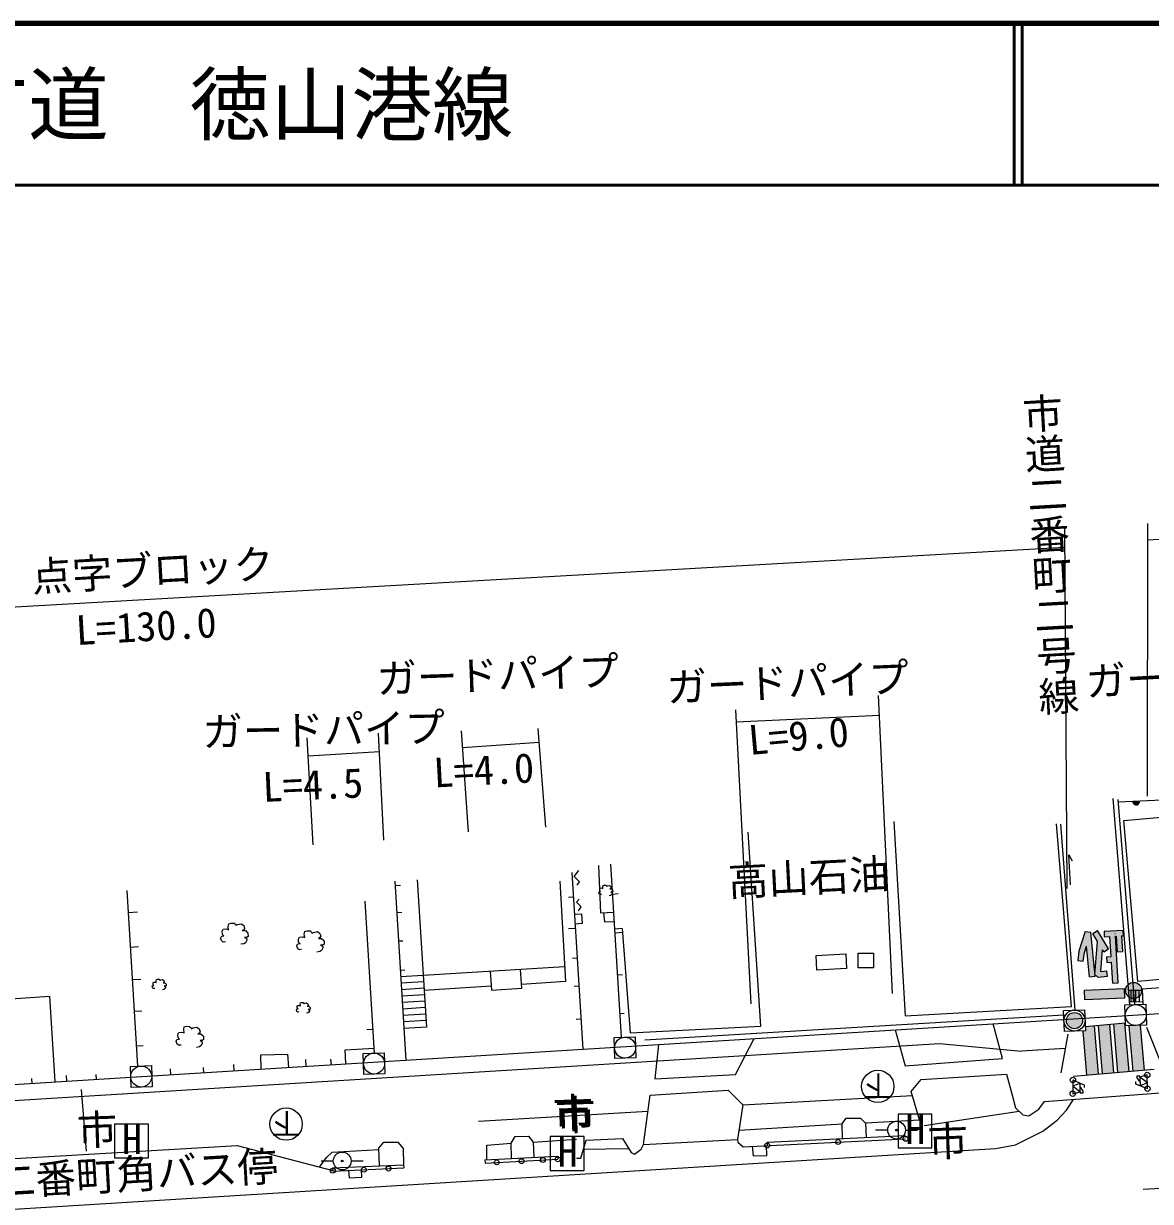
# Model space of a CAD drawing. Units: millimetres, scale not verified. Extents: x 40000 to 2497683, y 20000 to 1480199.
# Drawn here: x 236453 to 306181, y 307143 to 380000 of the extents above; entities that cross this region are included whole.
import ezdxf
from ezdxf.enums import TextEntityAlignment as Align

# ---------------------------------------------------------------- set-up
doc = ezdxf.new("R2010")
doc.units = ezdxf.units.MM
doc.header["$LTSCALE"] = 1000
for name, color, linetype, lineweight in [('M-BGD', 7, 'Continuous', 25), ('M-BGD-EXST', 7, 'Continuous', 25), ('M-STR-HTXT', 7, 'Continuous', 13), ('M-STR-STRC', 7, 'Continuous', 25), ('M-TTL', 2, 'Continuous', 140), ('M-TTL-LINE', 7, 'Continuous', 50)]:
    doc.layers.add(name, color=color, linetype=linetype, lineweight=lineweight)
doc.layers.add('M-BMK-HTXT', color=7, linetype='Continuous')
doc.layers.add('M-TTL-TXT', color=7, linetype='Continuous')
doc.styles.add('@ＭＳ ゴシック', font='')
doc.styles.add('ＭＳ ゴシック', font='')
doc.styles.get('@ＭＳ ゴシック').set_extended_font_data('@MS Gothic')
doc.styles.get('ＭＳ ゴシック').set_extended_font_data('MS Gothic')

msp = doc.modelspace()

# ---------------------------------------------------------------- hatches: boundary and pattern name
at = {"layer": 'M-BGD'}
msp.add_hatch(color=256, dxfattribs=at).paths.add_polyline_path([(305098, 331898, 0.4608), (305309, 331672, 0.4608), (305499, 331916)])
h = msp.add_hatch(color=256, dxfattribs=at)
edge = h.paths.add_edge_path()
edge.add_ellipse((290471, 311554), major_axis=(25.4, -43.1), ratio=1, start_angle=-120.5667, end_angle=59.4333)
h = msp.add_hatch(color=256, dxfattribs=at)
edge = h.paths.add_edge_path()
edge.add_ellipse((256171, 309643), major_axis=(25.4, -43.1), ratio=1, start_angle=59.93561, end_angle=-120.06439)
at = {"layer": 'M-STR-STRC'}
for points in [[(302402, 321045), (302751, 321078), (302488, 323803), (302147, 323840), (301752, 322622), (301678, 322056), (302025, 322011), (302095, 322544), (302220, 322931)], [(303502, 321055), (303468, 321403), (303110, 321368), (303217, 322709), (303295, 322580), (303595, 322761), (302909, 323893), (302610, 323711), (302907, 323221), (302745, 321187), (302936, 320999)], [(303844, 320636), (304193, 320658), (304013, 323552), (304050, 323554), (304112, 322577), (304461, 322599), (304399, 323574), (304516, 323578), (304498, 323928), (303308, 323865), (303327, 323516), (303664, 323533), (303741, 322284), (303456, 322264), (303481, 321915), (303763, 321935)], [(304647, 320195, 1), (305647, 320195, 0.41421), (305147, 320695, 0.41421)], [(304556, 320308), (302107, 320216), (302130, 319616), (304578, 319709)], [(300981, 318328, 1), (301981, 318328, 0.41421), (301481, 318828, 0.41421)], [(302690, 318012), (302145, 317965), (302155, 317703), (302015, 317698), (302251, 314963), (302948, 315023)], [(303637, 318094), (302939, 318034), (303197, 315045), (303895, 315105)], [(304583, 318176), (303886, 318116), (304144, 315127), (304841, 315187)], [(305549, 318033), (304849, 318007), (305090, 315208), (305788, 315269)]]:
    msp.add_hatch(color=256, dxfattribs=at).paths.add_polyline_path(points)

# ---------------------------------------------------------------- linework, layer by layer
at = {"layer": 'M-BGD'}
for p, q in [((304899, 319310), (303881, 332057)), ((305219, 319322), (304175, 332007)), ((301524, 318980), (300628, 330478)), ((273447, 317298), (272784, 328004)), ((270374, 327496), (271050, 316557)), ((259418, 326953), (260102, 315880)), ((259767, 326682), (259436, 326661)), ((260815, 327039), (261378, 317932)), ((243532, 315510), (242855, 326378)), ((258176, 316323), (257595, 325719)), ((270164, 325972), (270467, 325991)), ((272900, 326142), (273237, 326186)), ((243495, 325035), (242941, 325000)), ((259860, 325008), (259539, 324988)), ((270177, 324030), (270587, 324056)), ((273485, 324019), (273033, 323991)), ((273504, 323773), (273048, 323745)), ((243575, 322885), (243075, 322854)), ((259930, 323252), (259647, 323235)), ((270419, 322186), (270701, 322204)), ((260035, 321450), (259759, 321433)), ((269929, 321664), (261181, 321123)), ((243702, 320879), (243200, 320847)), ((261181, 321126), (259783, 321040)), ((261205, 320727), (259808, 320640)), ((273519, 321156), (273209, 321136)), ((261230, 320327), (259833, 320241)), ((261255, 319928), (259857, 319842)), ((265381, 320453), (261238, 320197)), ((270522, 320461), (270808, 320479)), ((305668, 320199), (304828, 320193)), ((304958, 320194), (304969, 319474)), ((305110, 320195), (305121, 319477)), ((305248, 320196), (305259, 319479)), ((305468, 320198), (305478, 319482)), ((261279, 319529), (259882, 319443)), ((261304, 319130), (259907, 319043)), ((305695, 319485), (304886, 319473)), ((243766, 318920), (243322, 318892)), ((261329, 318731), (259931, 318644)), ((270637, 318417), (270934, 318435)), ((273623, 318771), (273356, 318754)), ((274885, 317130), (300817, 318691)), ((257685, 317783), (258084, 317808)), ((261353, 318331), (259956, 318245)), ((261378, 317932), (259981, 317846)), ((305936, 317930), (306852, 315660)), ((301063, 317491), (300627, 315095)), ((183693, 310161), (293129, 316915)), ((243863, 316763), (243456, 316738)), ((293129, 316915), (298206, 316434)), ((300901, 316601), (298206, 316434)), ((249440, 315617), (249465, 315222)), ((253893, 315920), (253919, 315498)), ((255455, 315952), (255477, 315594)), ((236941, 314744), (236959, 314445)), ((239080, 314924), (239102, 314578)), ((240933, 314995), (240952, 314693)), ((245521, 315346), (245543, 314980)), ((247560, 315426), (247580, 315106)), ((291997, 314677), (297281, 315006)), ((297281, 315006), (297685, 313495)), ((240354, 310256), (240036, 314065)), ((291382, 313942), (291997, 314677)), ((280952, 313109), (291453, 313697)), ((291888, 312191), (291382, 313942)), ((297685, 313495), (297835, 312941)), ((299281, 312849), (299617, 313333)), ((264613, 312111), (275087, 312718)), ((292184, 311840), (298059, 312717)), ((297835, 312941), (298284, 312493)), ((298664, 312443), (299281, 312849)), ((280722, 311547), (287098, 311936)), ((288548, 312007), (291888, 312191)), ((298284, 312493), (298664, 312443)), ((282484, 310800), (291016, 311219)), ((289921, 311554), (289171, 311554)), ((291021, 311554), (291771, 311554)), ((267983, 310815), (270662, 310992)), ((271101, 310378), (273888, 310422)), ((274810, 310666), (280638, 310980)), ((282458, 310799), (282484, 310800)), ((282458, 310799), (282468, 310599)), ((256721, 309647), (257471, 309654)), ((265003, 309719), (269504, 309952)), ((265003, 309719), (265013, 309520)), ((265013, 309520), (269514, 309752)), ((269504, 309952), (269514, 309752)), ((255621, 309638), (254871, 309631)), ((255579, 309214), (259969, 309416)), ((255579, 309214), (255589, 309014)), ((255589, 309014), (259979, 309216)), ((259969, 309416), (259979, 309216))]:
    msp.add_line(p, q, dxfattribs=at)
for points in [[(304187, 331856), (337774, 333382), (338349, 333846), (338154, 337031)], [(290304, 330654), (291002, 318619), (301296, 319196), (300368, 330500)], [(273485, 324019), (273985, 317576), (282076, 317986), (281299, 329986)], [(272025, 327916), (272158, 324985), (272968, 325035)], [(301225, 326724), (301122, 328584), (301329, 328209)], [(227383, 327137), (227904, 319148), (238057, 319835), (238388, 314534)], [(270700, 326708), (270858, 326922), (270513, 327233), (270807, 327622)], [(269639, 326949), (269980, 320737), (267262, 320569)], [(272208, 326132), (272141, 326125), (272092, 326160), (272056, 326238), (272082, 326299), (272129, 326317), (272159, 326316), (272116, 326358), (272107, 326458), (272139, 326520), (272235, 326532), (272305, 326505), (272291, 326609), (272310, 326691), (272379, 326712), (272472, 326709), (272526, 326667), (272534, 326633), (272570, 326667), (272695, 326689), (272771, 326635), (272799, 326545), (272766, 326496), (272725, 326479), (272825, 326479), (272904, 326402), (272906, 326299), (272862, 326270), (272796, 326270), (272867, 326230), (272867, 326184), (272826, 326106), (272776, 326073), (272683, 326056)], [(270796, 325126), (270959, 325368), (270666, 325645), (270835, 325843)], [(272333, 324996), (272392, 324428), (273003, 324466)], [(248949, 323199), (248814, 323186), (248716, 323257), (248645, 323412), (248696, 323534), (248790, 323571), (248851, 323567), (248763, 323652), (248746, 323851), (248810, 323976), (249003, 324000), (249141, 323946), (249114, 324155), (249152, 324317), (249290, 324361), (249476, 324354), (249584, 324270), (249601, 324202), (249672, 324270), (249922, 324314), (250074, 324206), (250131, 324027), (250063, 323929), (249982, 323895), (250182, 323895), (250340, 323740), (250344, 323534), (250256, 323476), (250124, 323476), (250266, 323395), (250266, 323304), (250185, 323149), (250084, 323081), (249898, 323047)], [(270534, 324905), (270974, 324928), (271010, 324328), (270571, 324301)], [(253660, 322717), (253525, 322704), (253427, 322774), (253356, 322930), (253407, 323051), (253501, 323089), (253562, 323085), (253474, 323170), (253457, 323369), (253521, 323494), (253714, 323517), (253852, 323463), (253825, 323673), (253863, 323835), (254001, 323879), (254187, 323872), (254295, 323787), (254312, 323720), (254383, 323787), (254633, 323831), (254785, 323723), (254842, 323544), (254774, 323446), (254693, 323413), (254893, 323413), (255051, 323257), (255055, 323051), (254967, 322994), (254835, 322994), (254977, 322913), (254977, 322822), (254896, 322666), (254795, 322599), (254609, 322565)], [(59441, 303842), (79632, 304974), (101748, 306356), (124063, 307797), (152151, 309406), (191787, 311630), (246407, 315033), (307095, 318786), (352752, 321609), (388263, 323191)], [(265316, 321379), (265398, 320215), (267276, 320344), (267204, 321496)], [(244572, 320313), (244505, 320306), (244456, 320342), (244420, 320420), (244446, 320480), (244493, 320499), (244523, 320497), (244479, 320539), (244471, 320639), (244503, 320701), (244599, 320713), (244668, 320686), (244655, 320791), (244674, 320872), (244743, 320894), (244836, 320891), (244890, 320848), (244898, 320815), (244934, 320848), (245059, 320870), (245135, 320816), (245163, 320727), (245130, 320678), (245089, 320661), (245189, 320661), (245268, 320583), (245270, 320480), (245226, 320452), (245160, 320452), (245231, 320411), (245231, 320366), (245190, 320288), (245140, 320254), (245047, 320237)], [(311784, 319076), (311665, 320697), (305665, 320272), (305700, 319340)], [(253484, 318867), (253417, 318860), (253368, 318896), (253332, 318973), (253358, 319034), (253405, 319053), (253435, 319051), (253391, 319093), (253383, 319193), (253415, 319255), (253511, 319267), (253580, 319240), (253567, 319345), (253586, 319426), (253655, 319448), (253748, 319444), (253802, 319402), (253810, 319368), (253846, 319402), (253971, 319424), (254047, 319370), (254075, 319281), (254041, 319232), (254001, 319215), (254101, 319215), (254180, 319137), (254182, 319034), (254138, 319005), (254072, 319005), (254143, 318965), (254143, 318919), (254102, 318842), (254052, 318808), (253959, 318791)], [(246196, 316816), (246061, 316802), (245963, 316873), (245892, 317028), (245943, 317150), (246037, 317187), (246098, 317184), (246010, 317268), (245994, 317467), (246058, 317592), (246250, 317616), (246389, 317562), (246362, 317771), (246399, 317933), (246537, 317977), (246723, 317970), (246831, 317886), (246848, 317818), (246919, 317886), (247169, 317930), (247321, 317822), (247378, 317643), (247311, 317545), (247230, 317511), (247429, 317511), (247588, 317356), (247591, 317150), (247503, 317092), (247371, 317092), (247513, 317011), (247513, 316920), (247432, 316765), (247331, 316697), (247145, 316664)], [(290391, 317753), (290995, 315540), (297028, 315989), (296441, 318127)], [(275746, 316848), (275515, 314735), (280504, 315003), (281662, 317213)], [(251157, 315327), (251139, 316213), (252790, 316251), (252841, 315431)], [(256403, 315652), (256363, 316518), (258157, 316629)], [(270674, 309821), (270939, 309816), (271263, 310939), (273508, 311033), (274049, 310165), (274256, 310072), (274663, 310385), (274810, 310666), (275221, 313709), (280056, 314029), (280952, 313109), (280638, 310980), (280660, 310807), (280973, 310526), (291025, 311019)], [(287131, 311028), (287098, 311936), (287359, 312294), (288247, 312303), (288548, 311993), (288592, 311100)], [(266653, 309805), (266617, 310744), (266877, 311165), (267689, 311188), (267983, 310819), (268032, 309876)], [(233343, 309204), (234476, 309724), (249662, 310601), (255587, 309049)], [(258480, 309347), (258436, 310429), (258745, 310802), (259616, 310811), (259944, 310424), (259969, 309416)], [(265126, 309726), (265127, 310623), (266617, 310744)], [(281544, 310554), (281590, 309956), (282449, 309991), (282419, 310597)], [(254761, 309265), (255203, 309868), (255549, 310182), (258440, 310348)], [(256563, 309059), (256594, 308593), (257378, 308639), (257357, 309095)]]:
    msp.add_lwpolyline(points, dxfattribs=at)
for points in [[(304529, 330704), (310805, 331258), (311685, 321297), (305409, 320743)], [(285488, 322352), (287327, 322452), (287376, 321556), (285536, 321456)], [(288105, 322504), (289044, 322504), (289044, 321583), (288105, 321583)], [(304598, 319298), (305897, 319348), (305946, 318048), (304647, 317999)], [(300807, 318953), (302106, 319002), (302155, 317703), (300856, 317654)], [(272999, 317281), (274298, 317330), (274347, 316031), (273048, 315982)], [(257466, 316296), (258765, 316345), (258814, 315046), (257515, 314997)], [(243061, 315492), (244360, 315541), (244409, 314242), (243110, 314193)]]:
    msp.add_lwpolyline(points, close=True, dxfattribs=at)
for centre, radius in [((305272, 318673), 650), ((301481, 318328), 650), ((273673, 316656), 650), ((258140, 315671), 650), ((243735, 314867), 650), ((290471, 311554), 550), ((290471, 311554), 50), ((291025, 311019), 150), ((282468, 310599), 150), ((286862, 310815), 150), ((256171, 309643), 550), ((256171, 309643), 50), ((265731, 309557), 150), ((267264, 309636), 150), ((268585, 309704), 150), ((269514, 309752), 150), ((255587, 309049), 150), ((257512, 309103), 150), ((259033, 309173), 150)]:
    msp.add_circle(centre, radius, dxfattribs=at)
msp.add_arc((305300, 331875), 203, 173.63903, 11.56242, dxfattribs=at)
at = {"layer": 'M-BGD-EXST'}
for p, q in [((244185, 311932), (242085, 311932)), ((242085, 311932), (242085, 309832)), ((244185, 309832), (244185, 311932)), ((292662, 312550), (290562, 312550)), ((290562, 312550), (290562, 310450)), ((292662, 310450), (292662, 312550)), ((271138, 311157), (269038, 311157)), ((269038, 311157), (269038, 309057)), ((271138, 309057), (271138, 311157)), ((290562, 310450), (292662, 310450)), ((242085, 309832), (244185, 309832)), ((269038, 309057), (271138, 309057))]:
    msp.add_line(p, q, dxfattribs=at)
for centre in [(289309, 314258), (252701, 311926)]:
    msp.add_circle(centre, 1000, dxfattribs=at)
at = {"layer": 'M-STR-HTXT'}
for p, q in [((306002, 349069), (305970, 332210)), ((338545, 349652), (306000, 348054)), ((300860, 348773), (301006, 326503)), ((300867, 347592), (171342, 340224)), ((290220, 320005), (289362, 338442)), ((281476, 319361), (280525, 337558)), ((280563, 336817), (289419, 337228)), ((258747, 329481), (258411, 336100)), ((263977, 330009), (263545, 336244)), ((268776, 330297), (268296, 336388)), ((254379, 329193), (253996, 335812)), ((268363, 335537), (263617, 335209)), ((258469, 334947), (254061, 334692))]:
    msp.add_line(p, q, dxfattribs=at)
at = {"layer": 'M-STR-STRC'}
for p, q in [((302147, 323840), (301752, 322622)), ((302147, 323840), (302488, 323803)), ((302751, 321078), (302488, 323803)), ((302610, 323711), (302909, 323893)), ((302907, 323221), (302610, 323711)), ((303595, 322761), (302909, 323893)), ((303308, 323865), (304498, 323928)), ((303308, 323865), (303327, 323516)), ((303327, 323516), (303664, 323533)), ((303741, 322284), (303664, 323533)), ((304002, 323726), (304002, 323728)), ((304013, 323552), (304050, 323554)), ((304193, 320658), (304013, 323552)), ((304050, 323552), (304112, 322577)), ((304399, 323572), (304516, 323578)), ((304399, 323574), (304461, 322599)), ((304516, 323578), (304498, 323928)), ((302095, 322544), (302220, 322931)), ((302402, 321045), (302220, 322931)), ((302745, 321187), (302907, 323221)), ((303295, 322580), (303595, 322761)), ((301752, 322622), (301678, 322056)), ((301678, 322056), (302025, 322011)), ((302025, 322011), (302095, 322544)), ((303110, 321368), (303217, 322709)), ((303295, 322580), (303217, 322709)), ((303456, 322264), (303741, 322284)), ((303456, 322264), (303481, 321915)), ((304112, 322577), (304461, 322599)), ((303110, 321368), (303468, 321403)), ((303468, 321403), (303502, 321055)), ((303481, 321915), (303763, 321935)), ((303844, 320636), (303763, 321935)), ((303938, 321948), (303939, 321948)), ((302402, 321045), (302751, 321078)), ((302745, 321187), (302936, 320999)), ((303502, 321055), (302936, 320999)), ((303844, 320636), (304193, 320658)), ((302251, 314963), (302015, 317698)), ((302145, 317965), (304640, 318181)), ((302690, 318012), (302948, 315023)), ((302939, 318034), (303197, 315045)), ((303637, 318094), (303895, 315105)), ((303886, 318116), (304144, 315127)), ((304583, 318176), (304841, 315187)), ((304849, 318007), (305090, 315208)), ((305549, 318033), (305788, 315269)), ((301428, 314892), (306405, 315322)), ((305990, 314475), (305531, 314831)), ((301376, 314296), (301826, 314453)), ((301376, 314296), (301823, 313925)), ((305990, 314475), (305545, 314303)), ((299617, 313333), (307629, 313917)), ((330527, 309352), (305740, 307881))]:
    msp.add_line(p, q, dxfattribs=at)
msp.add_lwpolyline([(302130, 319616), (302107, 320216), (304556, 320308), (304578, 319709)], close=True, dxfattribs=at)
for points in [[(305531, 314831), (305525, 314895), (305340, 314892), (305343, 314790), (305494, 314567), (305538, 314568)], [(305996, 314117), (305981, 314967), (305531, 314831), (305545, 314303)], [(301381, 314655), (301368, 313804), (301823, 313925), (301826, 314453)], [(301381, 314655), (301826, 314453), (302082, 314348), (302079, 314191)], [(301823, 313925), (301826, 313861), (302012, 313858), (302012, 313961), (301868, 314188), (301824, 314188)], [(305996, 314117), (305545, 314303), (305285, 314400), (305283, 314557)], [(180775, 303255), (296596, 310409), (297834, 310654), (299529, 311496), (300402, 312176), (300991, 312782), (301409, 313445)]]:
    msp.add_lwpolyline(points, dxfattribs=at)
for centre, radius in [((305147, 320195), 500), ((301481, 318328), 500), ((301381, 314655), 165), ((305981, 314967), 165), ((305996, 314117), 165), ((301368, 313804), 165)]:
    msp.add_circle(centre, radius, dxfattribs=at)
at = {"layer": 'M-TTL'}
msp.add_line((680000, 380000), (40000, 380000), dxfattribs=at)
at = {"layer": 'M-TTL-LINE'}
for p, q in [((297750, 380000), (297750, 370000)), ((298250, 380000), (298250, 370000)), ((40000, 370000), (680000, 370000))]:
    msp.add_line(p, q, dxfattribs=at)

# ---------------------------------------------------------------- texts
at = {"layer": 'M-BGD-EXST', "style": 'ＭＳ ゴシック'}
for p in [(289309, 314258), (252701, 311926)]:
    msp.add_text('下', height=1320, rotation=180, dxfattribs=at).set_placement(p, align=Align.MIDDLE_CENTER)
for p in [(269271, 311102), (269417, 310980), (239815, 310067), (292450, 309362)]:
    msp.add_text('市', height=1833, rotation=1.975, dxfattribs=at).set_placement(p, align=Align.BOTTOM_LEFT)
for p in [(242537, 309523), (291015, 310142), (269491, 308749)]:
    msp.add_text('H', height=1833, dxfattribs=at).set_placement(p, align=Align.BOTTOM_LEFT)
at = {"layer": 'M-BMK-HTXT'}
for s, rotation, style, p in [('市道二番町二号線', 273.248, '@ＭＳ ゴシック', (297947, 357067)), ('高山石油', 2.889, 'ＭＳ ゴシック', (280114, 325473)), ('二番町角バス停', 3.229, 'ＭＳ ゴシック', (234785, 306897))]:
    msp.add_text(s, height=1833, rotation=rotation, dxfattribs=dict(at, style=style)).set_placement(p, align=Align.BOTTOM_LEFT)
at = {"layer": 'M-STR-HTXT', "style": 'ＭＳ ゴシック'}
for s, rotation, p in [('点字ブロック', 3.227, (237037, 344305)), ('L=130.0', 3.267, (239763, 341005)), ('ガードパイプ', 1.966, (258352, 338004)), ('ガードパイプ', 3.086, (302256, 337825)), ('ガードパイプ', 2.499, (276308, 337467)), ('ガードパイプ', 1.119, (247555, 334723)), ('L=9.0', 5.024, (281427, 334211)), ('L=4.0', 2.974, (261891, 332198)), ('L=4.5', 2.651, (251303, 331303))]:
    msp.add_text(s, height=1833, rotation=rotation, dxfattribs=at).set_placement(p, align=Align.BOTTOM_LEFT)
at = {"layer": 'M-TTL-TXT', "style": 'ＭＳ ゴシック'}
msp.add_text('主要地方道\u3000徳山港線', height=3666, dxfattribs=at).set_placement((216734, 375000), align=Align.MIDDLE_LEFT)

doc.saveas('drawing.dxf')
